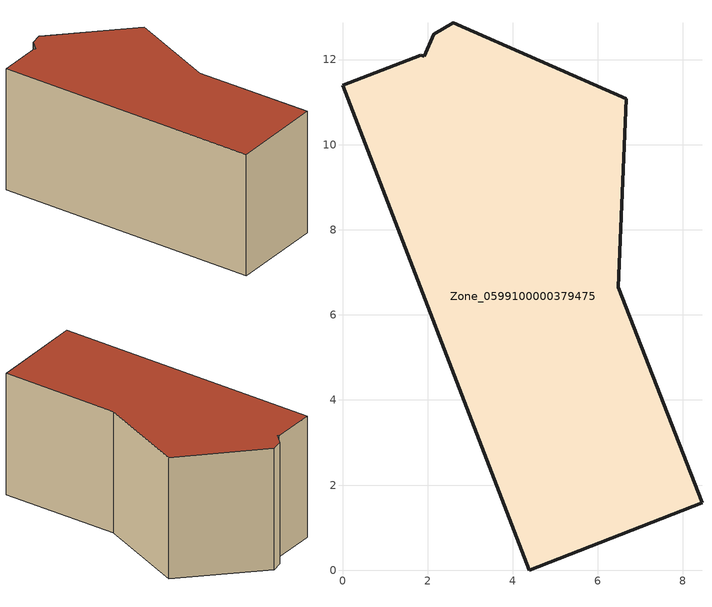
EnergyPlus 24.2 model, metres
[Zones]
Zone_0599100000379475
 floor ground (C_G): 2.14,12.6 2.61,12.86 6.67,11.08 6.48,6.65 8.45,1.58 4.39,0 0,11.4 1.84,12.11 1.92,12.08 z0
 wall outside (C_F): 4.39,0 8.45,1.58 6.48,6.65 6.67,11.08 2.61,12.86 2.14,12.6 1.92,12.08 1.84,12.11 0,11.4 4.39,0 z0:5.81
 roof outside (C_R): 2.61,12.86 2.14,12.6 1.92,12.08 1.84,12.11 0,11.4 4.39,0 8.45,1.58 6.48,6.65 6.67,11.08 z5.81
[BUILDING]
Pand.0599100000379475: North Axis=0; Terrain=City; Loads Convergence Tolerance Value=0.04; Temperature Convergence Tolerance Value=0.4; Solar Distribution=FullExterior; Maximum Number of Warmup Days=25; Minimum Number of Warmup Days=1
[Site:Location]
Rotterdam.The.Hague.AP_ZH_NLD Design_Conditions: Latitude=51.96; Longitude=4.45; Time Zone=1; Elevation=-4.5
[SITE:GROUNDTEMPERATURE:BUILDINGSURFACE]
18, 18, 18, 18, 18, 18, 18, 18, 18, 18, 18, 18
[MATERIAL] Thermal Absorptance=0.9; Solar Absorptance=0.7; Visible Absorptance=0.7
Name | Roughness | Thickness | Conductivity | Density | Specific Heat
G.TI.1992-2005 | MediumSmooth | 0.15 | 0.06 | 540 | 1210
F.TI.1992-2005 | Rough | 0.3 | 0.12 | 1920 | 840
R.TI.1992-2005 | MediumRough | 0.2 | 0.08 | 1500 | 1000
[CONSTRUCTION]
C_G: G.TI.1992-2005
C_F: F.TI.1992-2005
C_R: R.TI.1992-2005
[ZONE]
Zone_0599100000379475: Type=1; Multiplier=1; Ceiling Height=Autocalculate; Volume=Autocalculate; Floor Area=autocalculate; Part of Total Floor Area=Yes
[ZONEINFILTRATION:DESIGNFLOWRATE]
Infil_Zone_0599100000379475: Zone or ZoneList or Space or SpaceList=Zone_0599100000379475; Schedule=AlwaysOn; Design Flow Rate Calculation Method=Flow/Area; Flow Rate per Floor Area=0.0015; Constant Term Coefficient=1; Temperature Term Coefficient=0; Velocity Term Coefficient=0; Velocity Squared Term Coefficient=0
[HVACTEMPLATE:ZONE:IDEALLOADSAIRSYSTEM]
Zone_0599100000379475: Maximum Heating Supply Air Temperature=50; Minimum Cooling Supply Air Temperature=13; Maximum Heating Supply Air Humidity Ratio=0.0156; Minimum Cooling Supply Air Humidity Ratio=0.0077; Heating Limit=NoLimit; Cooling Limit=NoLimit; Dehumidification Control Type=ConstantSensibleHeatRatio; Cooling Sensible Heat Ratio=0.7; Dehumidification Setpoint=60; Humidification Control Type=None; Humidification Setpoint=30; Outdoor Air Method=None; Outdoor Air Flow Rate per Person=0.00944; Outdoor Air Flow Rate per Zone Floor Area=0; Outdoor Air Flow Rate per Zone=0; Demand Controlled Ventilation Type=None; Outdoor Air Economizer Type=NoEconomizer; Heat Recovery Type=None; Sensible Heat Recovery Effectiveness=0.7; Latent Heat Recovery Effectiveness=0.65
[ZONECONTROL:THERMOSTAT]
ThermostatControl_Zone_0599100000379475: Zone or ZoneList=Zone_0599100000379475; Control Type Schedule=DualSetpointControlType; Control 1=Thermostat_Zone_0599100000379475; Temperature Difference Between Cutout And Setpoint=0
[THERMOSTATSETPOINT:DUALSETPOINT]
Thermostat_Zone_0599100000379475: Heating Setpoint Temperature Schedule=HeatingSetpoint_Zone_0599100000379475; Cooling Setpoint Temperature Schedule=CoolingSetpoint_Zone_0599100000379475
[SCHEDULE:COMPACT]
HeatingSetpoint_Zone_0599100000379475: Through: 12/31, For: AllDays, Until: 24:00, 21
CoolingSetpoint_Zone_0599100000379475: Through: 12/31, For: AllDays, Until: 24:00, 24
DualSetpointControlType: Through: 12/31, For: AllDays, Until: 24:00, 4
AlwaysOn: Through: 12/31, For: AllDays, Until: 24:00, 1
